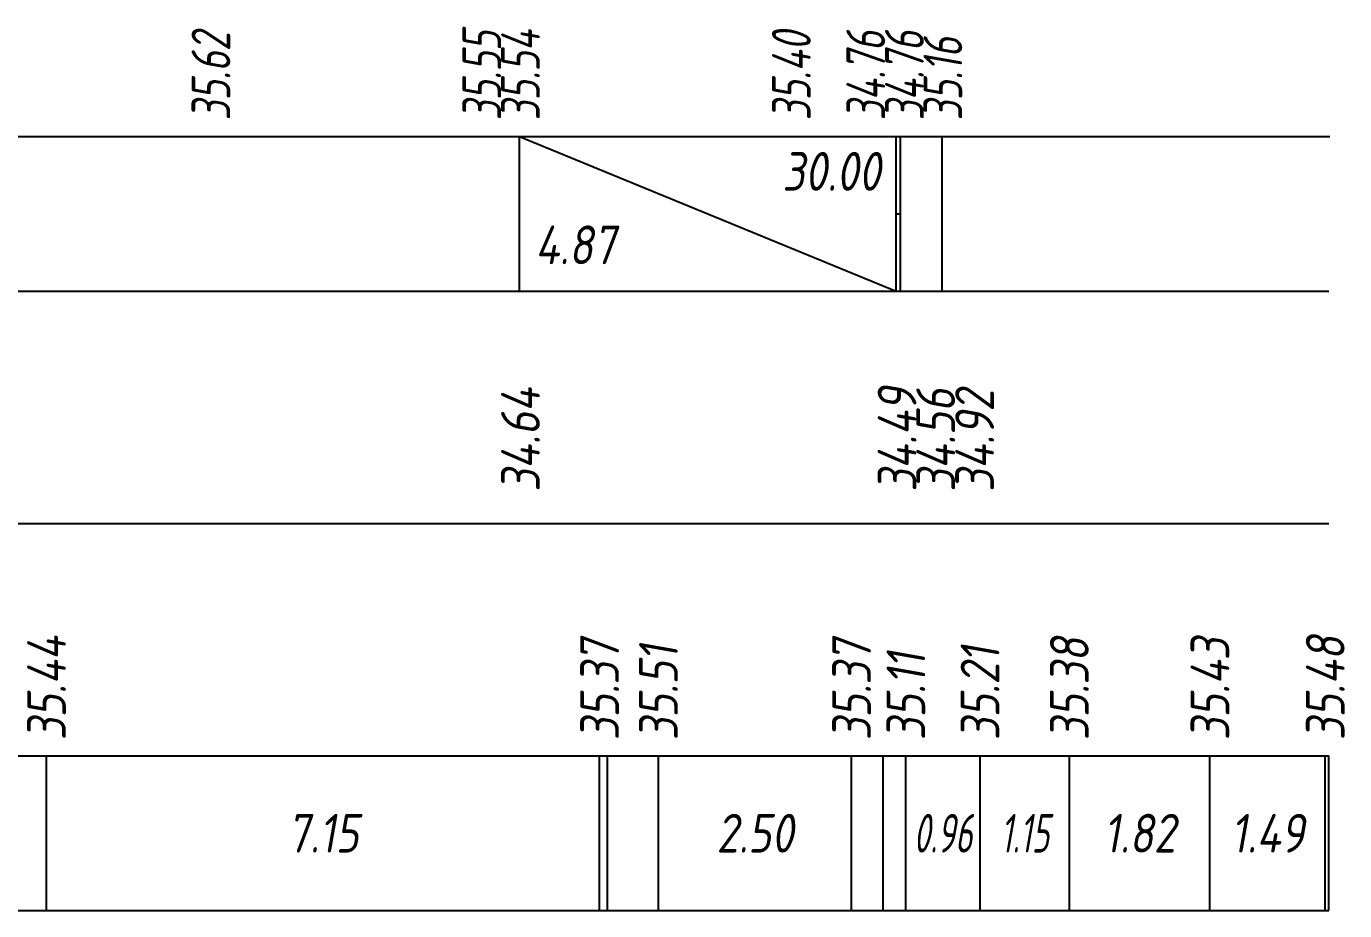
# Model space of a CAD drawing. Extents: x -717 to 1451, y -133302 to 233.
# Drawn here: x -175.1 to -89.9, y -110856.4 to -110799.3 of the extents above; entities that cross this region are included whole.
import ezdxf
from ezdxf.enums import TextEntityAlignment as Align

# ---------------------------------------------------------------- set-up
doc = ezdxf.new("R2010")
doc.units = 0
for name, color, linetype in [('Код_510', 7, 'Continuous'), ('Код_514', 1, 'Continuous'), ('Код_516', 1, 'Continuous'), ('Таблица', 7, 'Continuous')]:
    doc.layers.add(name, color=color, linetype=linetype)
doc.styles.add('М', font='romand.shx', dxfattribs={"width": 0.8, "oblique": 10, "height": 2.5})

msp = doc.modelspace()

# ---------------------------------------------------------------- linework, layer by layer
at = {"layer": 'Код_510'}
for p, q in [((-173.81, -110856.421), (-173.81, -110846.421)), ((-138.076, -110856.421), (-138.076, -110846.421)), ((-137.575, -110856.421), (-137.575, -110846.421)), ((-134.275, -110856.421), (-134.275, -110846.421)), ((-121.797, -110856.421), (-121.797, -110846.421)), ((-119.765, -110856.421), (-119.765, -110846.421)), ((-118.29, -110856.421), (-118.29, -110846.421)), ((-113.497, -110856.421), (-113.497, -110846.421)), ((-107.724, -110856.421), (-107.724, -110846.421)), ((-98.642, -110856.421), (-98.642, -110846.421)), ((-91.191, -110856.421), (-91.191, -110846.421)), ((-90.954, -110856.421), (-90.954, -110846.421))]:
    msp.add_line(p, q, dxfattribs=at)
at = {"layer": 'Код_516'}
for p, q in [((-143.242, -110816.421), (-143.242, -110806.421)), ((-143.242, -110806.421), (-118.915, -110816.421)), ((-118.915, -110816.421), (-118.915, -110806.421)), ((-118.915, -110816.421), (-118.915, -110806.421)), ((-118.632, -110816.421), (-118.632, -110806.421)), ((-115.954, -110816.421), (-115.954, -110806.421)), ((-118.915, -110811.421), (-118.632, -110811.421))]:
    msp.add_line(p, q, dxfattribs=at)
at = {"layer": 'Таблица'}
for p, q in [((-292.715, -110806.421), (-90.9, -110806.421)), ((-292.769, -110816.421), (-90.954, -110816.421)), ((-292.769, -110831.421), (-90.954, -110831.421)), ((-292.769, -110846.421), (-90.954, -110846.421)), ((-292.769, -110856.421), (-90.954, -110856.421))]:
    msp.add_line(p, q, dxfattribs=at)

# ---------------------------------------------------------------- texts
at = {"layer": 'Код_510', "style": 'М', "oblique": 10, "width": 0.8}
for s, p in [('35.44', (-173.81, -110845.421)), ('35.37', (-138.076, -110845.421)), ('35.51', (-134.275, -110845.421)), ('35.37', (-121.797, -110845.421)), ('35.21', (-113.497, -110845.421)), ('35.38', (-107.724, -110845.421)), ('35.43', (-98.642, -110845.421)), ('35.48', (-91.191, -110845.421)), ('35.11', (-118.29, -110845.421))]:
    msp.add_text(s, height=2.5, rotation=90, dxfattribs=at).set_placement(p, align=Align.MIDDLE_LEFT)
at = {"layer": 'Код_510', "style": 'М', "oblique": 10}
for s, width, p in [('7.15', 0.8, (-155.943, -110851.421)), ('2.50', 0.8, (-128.036, -110851.421)), ('0.96', 0.6, (-115.894, -110851.421)), ('1.15', 0.6, (-110.61, -110851.421)), ('1.82', 0.8, (-103.183, -110851.421)), ('1.49', 0.8, (-94.917, -110851.421))]:
    msp.add_text(s, height=2.5, dxfattribs=dict(at, width=width)).set_placement(p, align=Align.MIDDLE_CENTER)
at = {"layer": 'Код_514', "style": 'М', "oblique": 10, "width": 0.7}
for s, p in [('35.62', (-163.188, -110805.382)), ('35.55', (-145.688, -110805.382)), ('35.54', (-143.188, -110805.382)), ('35.40', (-125.688, -110805.382)), ('34.76', (-120.881, -110805.382)), ('34.76', (-118.381, -110805.382)), ('35.16', (-115.9, -110805.382))]:
    msp.add_text(s, height=2.5, rotation=90, dxfattribs=at).set_placement(p, align=Align.MIDDLE_LEFT)
at = {"layer": 'Код_516', "style": 'М', "oblique": 10, "width": 0.8}
msp.add_text('30.00', height=2.5, dxfattribs=at).set_placement((-119.915, -110807.421), align=Align.TOP_RIGHT)
msp.add_text('4.87', height=2.5, dxfattribs=at).set_placement((-142.242, -110815.421), align=Align.BOTTOM_LEFT)
for s, p in [('34.64', (-143.188, -110829.371)), ('34.49', (-118.86, -110829.371)), ('34.56', (-116.36, -110829.371)), ('34.92', (-113.847, -110829.371))]:
    msp.add_text(s, height=2.5, rotation=90, dxfattribs=at).set_placement(p, align=Align.MIDDLE_LEFT)

doc.saveas('drawing.dxf')
